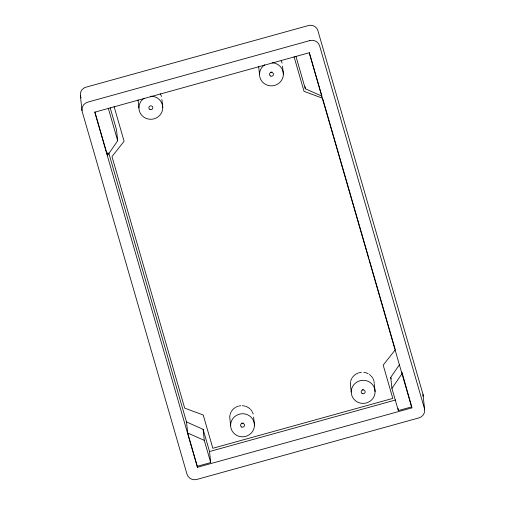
<?xml version="1.0" encoding="UTF-8"?>
<svg xmlns="http://www.w3.org/2000/svg" width="505" height="505" viewBox="0 0 505 505"><rect width="100%" height="100%" fill="white"/><g stroke="black" fill="none" stroke-linecap="round" stroke-linejoin="round"><path stroke-width="0.76" d="M94.877 111.927L107.489 155.565L117.684 140.75L116.504 129.716L110.166 107.773M401.955 372.109L411.733 406.872L398.331 410.584L391.918 388.389L390.737 377.355L399.6 364.471M391.918 388.389L402.113 373.58M395.295 349.769L383.188 365.115L392.808 398.407L212.845 448.276L203.225 414.984L184.697 408.128L111.99 156.588L124.097 141.242L114.098 106.637M411.733 406.872L411.84 407.876L197.411 467.295L197.303 466.292L210.705 462.58L209.531 451.539L395.636 399.966M295.905 56.225L305.31 88.76L321.919 96.146L309.306 52.507M108.72 152.863L186.503 421.959L203.111 429.345L209.531 451.539M186.503 421.959L187.683 433L204.291 440.385L210.705 462.58M424.61 409.378L423.001 394.323L317.658 29.877A7.954 7.695 -6.1 0 0 309.224 25.332L85.143 87.428A7.954 7.695 -6.1 0 0 80.39 95.622L81.999 110.677M368.795 258.093L322.588 98.229L304.067 91.373L294.061 56.768M369.237 259.608L395.08 349.012M411.84 407.876L309.193 52.76L94.77 112.179L197.411 467.295M390.737 377.355L391.167 378.832M108.278 108.215L117.684 140.75M187.683 433L197.303 466.292M80.39 95.622L81.046 97.901M398.098 408.381L398.331 410.584M374.23 383.617L375.089 391.646A11.931 11.539 -6.1 0 1 357.306 401.948A11.931 11.539 -6.1 0 1 357.092 381.95A11.931 11.539 -6.1 0 1 375.089 391.646M351.234 392.05L350.375 384.021A11.931 11.539 -6.1 0 1 350.584 381.761M305.07 86.551L305.31 88.76M282.516 66.086L283.374 74.115M258.667 66.49L259.526 74.519M253.611 417.042L254.469 425.071A11.931 11.539 -6.1 0 1 236.693 435.367A11.931 11.539 -6.1 0 1 236.473 415.375A11.931 11.539 -6.1 0 1 254.469 425.071M230.621 425.475L229.762 417.446A11.931 11.539 -6.1 0 1 229.964 415.186M203.111 429.345L204.291 440.385M161.903 99.517L162.761 107.546M138.054 99.921L138.913 107.95M107.174 152.617L107.489 155.565M423.001 394.323A7.954 7.695 -6.1 0 1 423.026 396.33M230.135 414.453A11.931 11.539 -6.1 0 1 230.936 412.32M231.296 411.644A11.931 11.539 -6.1 0 1 235.614 407.346M236.296 406.98A11.931 11.539 -6.1 0 1 238.48 406.146M239.237 405.963A11.931 11.539 -6.1 0 1 240.784 405.736M242.337 405.711A11.931 11.539 -6.1 0 1 244.654 406.039M245.398 406.247A11.931 11.539 -6.1 0 1 250.032 408.936M250.568 409.479A11.931 11.539 -6.1 0 1 251.951 411.297M252.33 411.954A11.931 11.539 -6.1 0 1 253.175 414.062M243.17 422.881A1.988 1.925 -6.1 0 1 241.674 423.133M350.754 381.029A11.931 11.539 -6.1 0 1 351.916 378.226M352.313 377.576A11.931 11.539 -6.1 0 1 358.354 372.955M359.093 372.722A11.931 11.539 -6.1 0 1 361.403 372.318M363.739 372.349A11.931 11.539 -6.1 0 1 368.158 373.725M369.464 374.54A11.931 11.539 -6.1 0 1 370.645 375.518M371.188 376.055A11.931 11.539 -6.1 0 1 372.57 377.873M372.942 378.529A11.931 11.539 -6.1 0 1 373.788 380.637M373.978 381.37A11.931 11.539 -6.1 0 1 374.199 382.866M363.265 389.683A1.988 1.925 -6.1 0 1 362.237 389.702M281.234 60.998A11.931 11.539 -6.1 0 1 282.08 63.106M272.1 62.784A11.931 11.539 -6.1 0 1 282.611 78.313A11.931 11.539 -6.1 0 1 264.083 83.445A11.931 11.539 -6.1 0 1 264.721 64.829M272.031 71.95A1.988 1.925 -6.1 0 1 270.529 72.171M160.243 93.772A11.931 11.539 -6.1 0 1 161.467 96.537M150.711 96.203A11.931 11.539 -6.1 0 1 162.168 111.27A11.931 11.539 -6.1 0 1 143.672 117.027A11.931 11.539 -6.1 0 1 144.108 98.26M309.817 40.602L87.731 102.143A7.954 7.695 -6.1 0 0 82.214 111.662L186.995 474.176A7.954 7.695 -6.1 0 0 196.792 479.453L418.879 417.913A7.954 7.695 -6.1 0 0 424.396 408.394L319.614 45.873A7.954 7.695 -6.1 0 0 309.817 40.602M241.617 426.977A1.988 1.925 -6.1 0 0 244.534 425.191A1.988 1.925 -6.1 0 0 241.491 423.651A1.988 1.925 -6.1 0 0 241.617 426.977M362.186 393.534A1.988 1.925 -6.1 0 0 365.147 391.817A1.988 1.925 -6.1 0 0 362.148 390.201A1.988 1.925 -6.1 0 0 362.186 393.534M270.478 76.002A1.988 1.925 -6.1 0 0 273.439 74.285A1.988 1.925 -6.1 0 0 270.44 72.669A1.988 1.925 -6.1 0 0 270.478 76.002M149.903 109.452A1.988 1.925 -6.1 0 0 152.826 107.666A1.988 1.925 -6.1 0 0 149.783 106.126A1.988 1.925 -6.1 0 0 149.903 109.452"/></g></svg>
